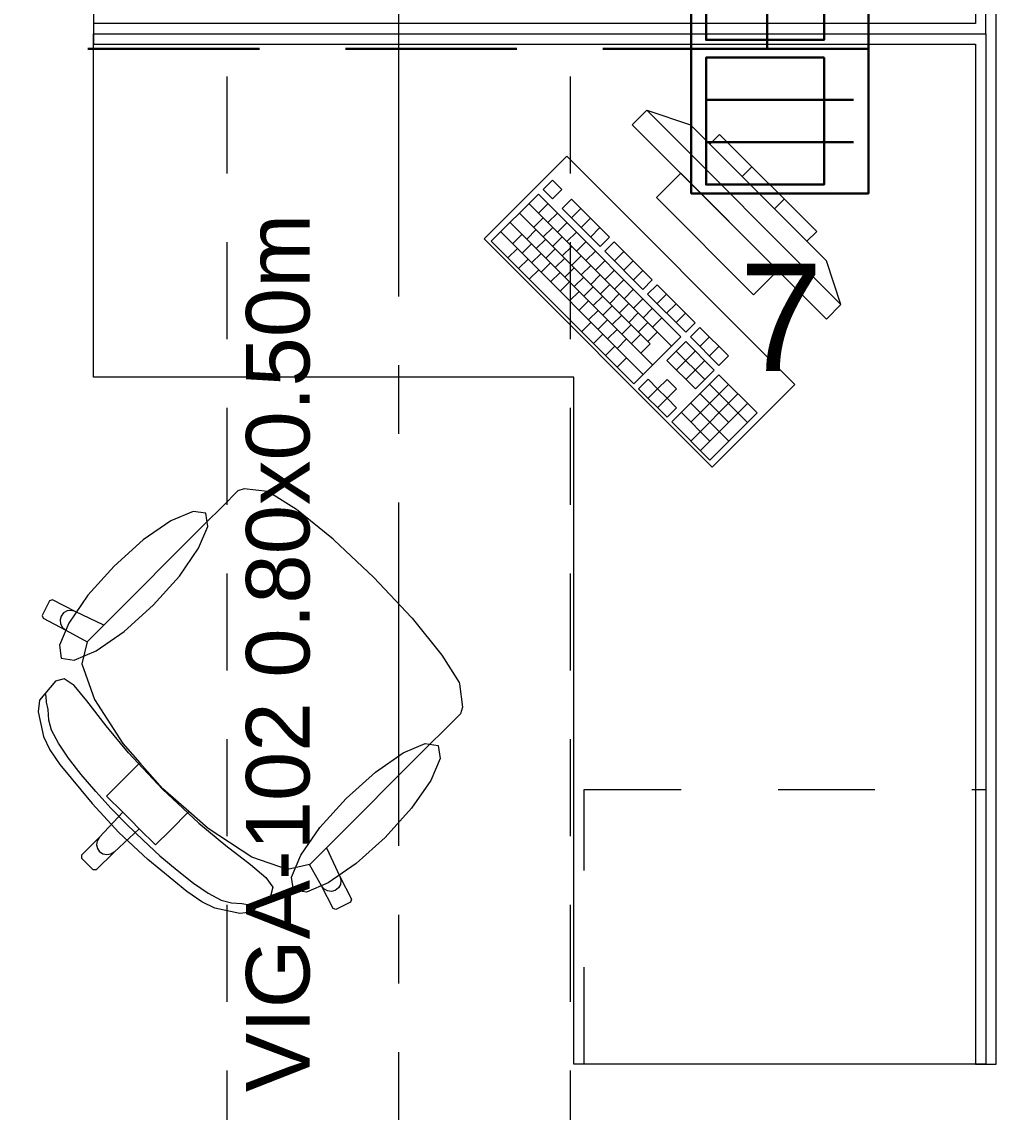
# Model space of a CAD drawing. Header units: inches. Extents: x -19 to 5698, y -728 to 92.
# Drawn here: x 300.271 to 301.69, y 8.262 to 9.85 of the extents above; entities that cross this region are included whole.
import ezdxf

# ---------------------------------------------------------------- set-up
doc = ezdxf.new("R2010")
doc.units = ezdxf.units.IN
doc.header["$MEASUREMENT"] = 0
for name, pattern in [('HIDDEN', [0.375, 0.25, -0.125]), ('Hidden Line', [0.195611, 0.141111, -0.0545]), ('Punto & Raya', [0.65, 0.5, -0.075, 0, -0.075]), ('Rayas', [0.282222, 0.141111, -0.141111])]:
    doc.linetypes.add(name, pattern=pattern)
doc.layers.get('0').update_dxf_attribs({"color": 61})
doc.layers.add('00 conduct tomacorr', color=120, linetype='HIDDEN', lineweight=30)
doc.layers.add('00 IE LUZ EMERGENCIA', color=253, linetype='Continuous', lineweight=0)
for name, color, linetype in [('02 _ ARQ _ ALB _ Ejes Generales', 251, 'Continuous'), ('08 _ STR _ EXT _ 09 Vigas', 251, 'Continuous'), ('Interior - Mobiliario', 7, 'Continuous'), ('Notas - Etiquetas', 7, 'Continuous')]:
    doc.layers.add(name, color=color, linetype=linetype)
doc.styles.add('Annotative', font='arial.ttf')
doc.styles.add('Estilo_Generado_4', font='swisse.ttf')

# ---------------------------------------------------------------- blocks, each defined once
blk = doc.blocks.new('CAJA POP UP 6 MODULOS')
at = {"layer": '00 conduct tomacorr', "linetype": 'Continuous'}
for p, q in [((-0.095, -0.165), (-0.095, -0.0151)), ((-0.052, -0.165), (-0.052, -0.0151)), ((0.052, -0.165), (0.052, -0.0151)), ((0.095, -0.165), (0.095, -0.0151)), ((0, -0.165), (0, -0.18))]:
    blk.add_line(p, q, dxfattribs=at)
for points in [[(-0.147, 0), (0.147, 0), (0.147, -0.18), (-0.147, -0.18)], [(0, 0), (0.147, 0), (0.147, -0.18), (0, -0.18)]]:
    blk.add_lwpolyline(points, close=True, dxfattribs=at)
for points in [[(-0.138, -0.045), (-0.009, -0.045), (-0.009, -0.165), (-0.138, -0.165), (-0.138, -0.045)], [(0.009, -0.045), (0.138, -0.045), (0.138, -0.165), (0.009, -0.165), (0.009, -0.045)]]:
    blk.add_lwpolyline(points, dxfattribs=at)
at = {"color": 1, "insert": (-0.1807, -0.168), "char_height": 0.05, "attachment_point": 1, "rotation": 180}
blk.add_mtext_dynamic_manual_height_columns('{\\fVerdana|b0|i0|c0|p34;2T}', width=0.000481, gutter_width=0.1561, heights=[0], dxfattribs=at)

msp = doc.modelspace()

# ---------------------------------------------------------------- linework, layer by layer
at = {"layer": '00 conduct tomacorr'}
for p, q in [((301.3566, 13.7856, -0.0007), (301.3566, 9.8105, -0.0007)), ((301.3673, 9.8105, -0.0007), (287.3985, 9.8105, -0.0007))]:
    msp.add_line(p, q, dxfattribs=at)
at = {"layer": '02 _ ARQ _ ALB _ Ejes Generales', "color": 251, "linetype": 'Punto & Raya', "lineweight": 13, "true_color": 0x636466}
msp.add_line((300.82, 3.05), (300.82, 44.9), dxfattribs=at)
at = {"layer": '08 _ STR _ EXT _ 09 Vigas', "color": 251, "linetype": 'Hidden Line', "lineweight": 13, "true_color": 0x636466}
for p, q in [((300.57, 7.7), (300.57, 16.9)), ((301.07, 7.7), (301.07, 16.9))]:
    msp.add_line(p, q, dxfattribs=at)
at = {"layer": 'Interior - Mobiliario', "color": 175, "linetype": 'Continuous', "lineweight": 13}
for p, q in [((301.6603, 11.3323), (301.6603, 9.8473)), ((301.6903, 9.8473), (301.6903, 11.3323)), ((300.3753, 9.8473), (300.3753, 9.8173)), ((301.6603, 9.8473), (300.3753, 9.8473)), ((301.6903, 9.8173), (301.6903, 9.8473)), ((300.3753, 9.8173), (301.6603, 9.8173)), ((301.6603, 9.8173), (301.6603, 8.3323)), ((301.6903, 8.3323), (301.6903, 9.8173)), ((301.1814, 9.7212), (301.1602, 9.7)), ((301.4642, 9.4383), (301.1814, 9.7212)), ((301.1814, 9.7212), (301.245, 9.7)), ((301.1602, 9.7), (301.443, 9.4171)), ((301.245, 9.7), (301.443, 9.502)), ((301.2874, 9.6858), (301.2733, 9.6717)), ((301.4289, 9.5444), (301.2874, 9.6858)), ((301.2733, 9.6717), (301.4147, 9.5303)), ((301.3204, 9.6245), (301.3346, 9.6387)), ((301.044, 9.6194), (301.0303, 9.6057)), ((301.0578, 9.6056), (301.044, 9.6194)), ((301.2309, 9.6293), (301.1955, 9.5939)), ((301.3723, 9.4878), (301.2309, 9.6293)), ((301.0303, 9.6057), (301.0441, 9.5919)), ((301.0441, 9.5919), (301.0578, 9.6056)), ((301.0234, 9.5989), (300.9548, 9.5303)), ((301.2311, 9.3912), (301.0234, 9.5989)), ((301.0717, 9.5917), (301.058, 9.578)), ((301.1271, 9.5364), (301.0717, 9.5917)), ((301.1955, 9.5939), (301.3369, 9.4525)), ((301.3676, 9.5774), (301.3817, 9.5915)), ((300.996, 9.5714), (301.1864, 9.381)), ((301.0097, 9.5852), (301.2174, 9.3774)), ((301.0235, 9.5713), (301.0373, 9.585)), ((301.058, 9.578), (301.1134, 9.5226)), ((301.0718, 9.5642), (301.0855, 9.5779)), ((300.9823, 9.5577), (301.19, 9.35)), ((301.0168, 9.5507), (301.0305, 9.5644)), ((301.0374, 9.5575), (301.0511, 9.5712)), ((301.0512, 9.5436), (301.065, 9.5573)), ((301.0857, 9.5503), (301.0994, 9.564)), ((300.9686, 9.544), (301.1763, 9.3363)), ((300.9859, 9.5267), (300.9996, 9.5404)), ((301.0065, 9.5335), (301.0202, 9.5472)), ((301.0306, 9.5368), (301.0443, 9.5505)), ((301.0651, 9.5298), (301.0788, 9.5435)), ((301.0995, 9.5365), (301.1132, 9.5502)), ((301.4147, 9.5303), (301.4289, 9.5444)), ((300.9548, 9.5303), (301.1626, 9.3226)), ((300.9997, 9.5129), (301.0134, 9.5266)), ((301.0203, 9.5196), (301.0341, 9.5334)), ((301.0444, 9.523), (301.0582, 9.5367)), ((301.0789, 9.5159), (301.0926, 9.5296)), ((301.1134, 9.5226), (301.1271, 9.5364)), ((301.134, 9.5294), (301.1203, 9.5157)), ((301.1894, 9.474), (301.134, 9.5294)), ((300.9791, 9.5061), (300.9928, 9.5198)), ((301.0136, 9.499), (301.0273, 9.5127)), ((301.0342, 9.5058), (301.0479, 9.5195)), ((301.0583, 9.5091), (301.072, 9.5228)), ((301.0721, 9.4953), (301.0859, 9.509)), ((301.0928, 9.5021), (301.1065, 9.5158)), ((301.1203, 9.5157), (301.1757, 9.4603)), ((301.1341, 9.5019), (301.1478, 9.5156)), ((300.9947, 9.4905), (301.0084, 9.5042)), ((301.0274, 9.4852), (301.0411, 9.4989)), ((301.048, 9.492), (301.0618, 9.5057)), ((301.086, 9.4814), (301.0997, 9.4951)), ((301.1066, 9.4882), (301.1203, 9.5019)), ((301.148, 9.488), (301.1617, 9.5017)), ((301.4642, 9.4383), (301.443, 9.502)), ((301.0102, 9.4749), (301.0239, 9.4886)), ((301.0413, 9.4713), (301.055, 9.485)), ((301.0619, 9.4781), (301.0756, 9.4918)), ((301.0757, 9.4643), (301.0895, 9.478)), ((301.0998, 9.4676), (301.1136, 9.4813)), ((301.1205, 9.4744), (301.1342, 9.4881)), ((301.1618, 9.4742), (301.1755, 9.4879)), ((301.3369, 9.4525), (301.3723, 9.4878)), ((301.0551, 9.4575), (301.0688, 9.4712)), ((301.0896, 9.4504), (301.1033, 9.4641)), ((301.1137, 9.4537), (301.1274, 9.4675)), ((301.1343, 9.4605), (301.148, 9.4742)), ((301.1482, 9.4467), (301.1619, 9.4604)), ((301.1757, 9.4603), (301.1894, 9.474)), ((301.1963, 9.4671), (301.1826, 9.4534)), ((301.2517, 9.4117), (301.1963, 9.4671)), ((301.0689, 9.4436), (301.0827, 9.4573)), ((301.1034, 9.4366), (301.1171, 9.4503)), ((301.1275, 9.4399), (301.1412, 9.4536)), ((301.162, 9.4328), (301.1757, 9.4465)), ((301.1826, 9.4534), (301.238, 9.398)), ((301.1964, 9.4396), (301.2102, 9.4533)), ((301.0828, 9.4298), (301.0965, 9.4435)), ((301.0966, 9.4159), (301.1104, 9.4296)), ((301.1173, 9.4227), (301.131, 9.4364)), ((301.1414, 9.426), (301.1551, 9.4398)), ((301.1759, 9.419), (301.1896, 9.4327)), ((301.2103, 9.4257), (301.224, 9.4394)), ((301.443, 9.4171), (301.4642, 9.4383)), ((301.1105, 9.4021), (301.1242, 9.4158)), ((301.1311, 9.4089), (301.1448, 9.4226)), ((301.1552, 9.4122), (301.1689, 9.4259)), ((301.1897, 9.4051), (301.2034, 9.4189)), ((301.2241, 9.4119), (301.2378, 9.4256)), ((301.0864, 9.3987), (301.1001, 9.4125)), ((301.1243, 9.3882), (301.1381, 9.4019)), ((301.145, 9.395), (301.1587, 9.4087)), ((301.1691, 9.3983), (301.1828, 9.4121)), ((301.1829, 9.3845), (301.1966, 9.3982)), ((301.238, 9.398), (301.2517, 9.4117)), ((301.2586, 9.4048), (301.2449, 9.3911)), ((301.3002, 9.3633), (301.2586, 9.4048)), ((301.1037, 9.3814), (301.1174, 9.3952)), ((301.1382, 9.3744), (301.1519, 9.3881)), ((301.1588, 9.3812), (301.1725, 9.3949)), ((301.1626, 9.3226), (301.2311, 9.3912)), ((301.1727, 9.3673), (301.1864, 9.381)), ((301.238, 9.3842), (301.2106, 9.3568)), ((301.2796, 9.3427), (301.238, 9.3842)), ((301.2449, 9.3911), (301.2864, 9.3495)), ((301.2588, 9.3772), (301.2725, 9.391)), ((301.121, 9.3641), (301.1347, 9.3778)), ((301.2243, 9.3705), (301.2659, 9.329)), ((301.2245, 9.343), (301.2519, 9.3704)), ((301.2726, 9.3634), (301.2863, 9.3771)), ((301.1383, 9.3468), (301.152, 9.3605)), ((301.2106, 9.3568), (301.2522, 9.3153)), ((301.2383, 9.3291), (301.2657, 9.3565)), ((301.2864, 9.3495), (301.3002, 9.3633)), ((301.2865, 9.3358), (301.2179, 9.2672)), ((301.2522, 9.3153), (301.2796, 9.3427)), ((301.3419, 9.2804), (301.2865, 9.3358)), ((301.1832, 9.3294), (301.1695, 9.3157)), ((301.197, 9.3155), (301.1832, 9.3294)), ((301.2108, 9.3292), (301.197, 9.3155)), ((301.2246, 9.3154), (301.2108, 9.3292)), ((301.2455, 9.2671), (301.3004, 9.3219)), ((301.2728, 9.3221), (301.3282, 9.2667)), ((301.1695, 9.3157), (301.211, 9.2741)), ((301.1833, 9.3018), (301.197, 9.3155)), ((301.197, 9.3155), (301.2109, 9.3017)), ((301.1972, 9.288), (301.2109, 9.3017)), ((301.2109, 9.3017), (301.2246, 9.3154)), ((301.2247, 9.2878), (301.2109, 9.3017)), ((301.2456, 9.2395), (301.3142, 9.3081)), ((301.2591, 9.3083), (301.3006, 9.2668)), ((301.211, 9.2741), (301.2247, 9.2878)), ((301.2454, 9.2946), (301.3008, 9.2392)), ((301.2595, 9.2257), (301.3281, 9.2942)), ((301.2317, 9.2809), (301.2732, 9.2394)), ((301.2733, 9.2118), (301.3419, 9.2804)), ((301.2179, 9.2672), (301.2733, 9.2118)), ((300.5857, 9.1669), (300.5637, 9.1449)), ((300.595, 9.1698), (300.5857, 9.1669)), ((300.6289, 9.1658), (300.595, 9.1698)), ((300.631, 9.1649), (300.6289, 9.1658)), ((300.6711, 9.14), (300.631, 9.1649)), ((300.5637, 9.1449), (300.5382, 9.1194)), ((300.7247, 9.0964), (300.6711, 9.14)), ((300.5382, 9.1194), (300.3904, 8.9716)), ((300.7256, 9.0957), (300.7247, 9.0964)), ((300.7839, 9.0409), (300.7256, 9.0957)), ((300.7839, 9.0409), (300.8387, 8.9825)), ((300.3115, 9.0068), (300.3006, 8.9855)), ((300.3155, 9.0081), (300.3115, 9.0068)), ((300.3486, 8.9912), (300.3155, 9.0081)), ((300.3006, 8.9855), (300.302, 8.9814)), ((300.3284, 8.9847), (300.3269, 8.979)), ((300.332, 8.9893), (300.3284, 8.9847)), ((300.3371, 8.9921), (300.332, 8.9893)), ((300.343, 8.9928), (300.3371, 8.9921)), ((300.3486, 8.9912), (300.343, 8.9928)), ((300.3904, 8.9716), (300.3486, 8.9912)), ((300.302, 8.9814), (300.3351, 8.9644)), ((300.3269, 8.979), (300.3276, 8.9732)), ((300.3276, 8.9732), (300.3305, 8.9681)), ((300.3661, 8.9473), (300.3904, 8.9716)), ((300.8387, 8.9825), (300.8394, 8.9817)), ((300.8394, 8.9817), (300.883, 8.928)), ((300.3305, 8.9681), (300.3351, 8.9644)), ((300.3351, 8.9644), (300.3661, 8.9471)), ((300.3661, 8.9471), (300.3586, 8.9152)), ((300.3661, 8.9473), (300.3661, 8.9471)), ((300.883, 8.928), (300.9079, 8.888)), ((300.3586, 8.9152), (300.377, 8.8632)), ((300.32, 8.8901), (300.2968, 8.8622)), ((300.3329, 8.8935), (300.32, 8.8901)), ((300.3472, 8.8834), (300.3329, 8.8935)), ((300.3659, 8.8612), (300.3472, 8.8834)), ((300.9079, 8.888), (300.9088, 8.8859)), ((300.9088, 8.8859), (300.9128, 8.8519)), ((300.2968, 8.8622), (300.2949, 8.8454)), ((300.3064, 8.8675), (300.3056, 8.872)), ((300.3072, 8.8594), (300.3064, 8.8675)), ((300.3093, 8.8487), (300.3072, 8.8594)), ((300.3938, 8.825), (300.3659, 8.8612)), ((300.377, 8.8632), (300.4183, 8.7994)), ((300.2949, 8.8454), (300.3027, 8.8093)), ((300.3104, 8.8333), (300.3093, 8.8487)), ((300.9099, 8.8426), (300.888, 8.8207)), ((300.9128, 8.8519), (300.9099, 8.8426)), ((300.3143, 8.8185), (300.3104, 8.8333)), ((300.3243, 8.7997), (300.3143, 8.8185)), ((300.4265, 8.7857), (300.3938, 8.825)), ((300.888, 8.8207), (300.8625, 8.7952)), ((300.3027, 8.8093), (300.3117, 8.7901)), ((300.3391, 8.7779), (300.3243, 8.7997)), ((300.4183, 8.7994), (300.4431, 8.7712)), ((300.8625, 8.7952), (300.7146, 8.6473)), ((300.3117, 8.7901), (300.3266, 8.7684)), ((300.3577, 8.754), (300.3391, 8.7779)), ((300.476, 8.7329), (300.4265, 8.7857)), ((300.3266, 8.7684), (300.3734, 8.7117)), ((300.4431, 8.7712), (300.4157, 8.7439)), ((300.4431, 8.7712), (300.4764, 8.7334)), ((300.3789, 8.7293), (300.3577, 8.754)), ((300.4157, 8.7439), (300.3946, 8.7227)), ((300.476, 8.7329), (300.5287, 8.6834)), ((300.5143, 8.7001), (300.4764, 8.7334)), ((300.4014, 8.7047), (300.3789, 8.7293)), ((300.3946, 8.7227), (300.4182, 8.6991)), ((300.3734, 8.7117), (300.4125, 8.6695)), ((300.4182, 8.6991), (300.3842, 8.6626)), ((300.4242, 8.6812), (300.4014, 8.7047)), ((300.4182, 8.6991), (300.4302, 8.6871)), ((300.5143, 8.7001), (300.4869, 8.6727)), ((300.5424, 8.6753), (300.5143, 8.7001)), ((300.4421, 8.6752), (300.4302, 8.6871)), ((300.5287, 8.6834), (300.568, 8.6507)), ((300.4421, 8.6752), (300.4056, 8.6412)), ((300.4547, 8.6304), (300.4125, 8.6695)), ((300.4242, 8.6812), (300.4477, 8.6584)), ((300.4657, 8.6516), (300.4421, 8.6752)), ((300.4869, 8.6727), (300.4657, 8.6516)), ((300.6062, 8.6339), (300.5424, 8.6753)), ((300.3842, 8.6626), (300.3581, 8.6365)), ((300.381, 8.6577), (300.3799, 8.6519)), ((300.3799, 8.6519), (300.3811, 8.6462)), ((300.3842, 8.6626), (300.381, 8.6577)), ((300.4477, 8.6584), (300.4723, 8.6358)), ((300.3581, 8.6365), (300.3582, 8.6322)), ((300.4056, 8.6412), (300.3795, 8.6151)), ((300.3811, 8.6462), (300.3843, 8.6413)), ((300.3892, 8.638), (300.3843, 8.6413)), ((300.395, 8.6369), (300.3892, 8.638)), ((300.4007, 8.638), (300.395, 8.6369)), ((300.4056, 8.6412), (300.4007, 8.638)), ((300.4723, 8.6358), (300.4971, 8.6147)), ((300.568, 8.6507), (300.6042, 8.6228)), ((300.6904, 8.6231), (300.7146, 8.6473)), ((300.7146, 8.6473), (300.7342, 8.6056)), ((300.3582, 8.6322), (300.3667, 8.6237)), ((300.3752, 8.6151), (300.3667, 8.6237)), ((300.5114, 8.5835), (300.4547, 8.6304)), ((300.6042, 8.6228), (300.6265, 8.6042)), ((300.6582, 8.6156), (300.6062, 8.6339)), ((300.6902, 8.6231), (300.6582, 8.6156)), ((300.6904, 8.6231), (300.6902, 8.6231)), ((300.7075, 8.592), (300.6902, 8.6231)), ((300.3795, 8.6151), (300.3752, 8.6151)), ((300.4971, 8.6147), (300.5209, 8.5961)), ((300.6265, 8.6042), (300.6365, 8.5899)), ((300.7342, 8.6056), (300.7358, 8.5999)), ((300.7342, 8.6056), (300.7512, 8.5725)), ((300.5209, 8.5961), (300.5427, 8.5812)), ((300.6365, 8.5899), (300.6331, 8.577)), ((300.7111, 8.5874), (300.7075, 8.592)), ((300.7245, 8.5589), (300.7075, 8.592)), ((300.7163, 8.5845), (300.7111, 8.5874)), ((300.7323, 8.589), (300.7277, 8.5854)), ((300.7351, 8.5941), (300.7323, 8.589)), ((300.7358, 8.5999), (300.7351, 8.5941)), ((300.5331, 8.5686), (300.5114, 8.5835)), ((300.5427, 8.5812), (300.5616, 8.5713)), ((300.6331, 8.577), (300.6052, 8.5538)), ((300.7221, 8.5838), (300.7163, 8.5845)), ((300.7277, 8.5854), (300.7221, 8.5838)), ((300.7512, 8.5725), (300.7499, 8.5684)), ((300.5523, 8.5596), (300.5331, 8.5686)), ((300.5885, 8.5519), (300.5523, 8.5596)), ((300.5616, 8.5713), (300.5763, 8.5674)), ((300.5763, 8.5674), (300.5917, 8.5662)), ((300.5917, 8.5662), (300.6025, 8.5642)), ((300.6025, 8.5642), (300.6105, 8.5634)), ((300.6105, 8.5634), (300.615, 8.5626)), ((300.7285, 8.5576), (300.7245, 8.5589)), ((300.7499, 8.5684), (300.7285, 8.5576)), ((300.6052, 8.5538), (300.5885, 8.5519)), ((301.6603, 8.3323), (301.6903, 8.3323))]:
    msp.add_line(p, q, dxfattribs=at)
at = {"layer": 'Interior - Mobiliario', "color": 175, "linetype": 'Rayas', "lineweight": 13}
for p, q in [((301.0903, 8.3323), (301.0903, 8.7323)), ((301.0903, 8.7323), (301.6753, 8.7323))]:
    msp.add_line(p, q, dxfattribs=at)
at = {"layer": 'Interior - Mobiliario', "color": 175, "linetype": 'Continuous', "lineweight": 13, "flags": 128}
for points in [[(301.6753, 9.8323), (301.6753, 11.3323), (301.0753, 11.3323), (301.0753, 10.3323), (300.3753, 10.3323), (300.3753, 9.8323)], [(301.6753, 9.8323), (301.6753, 8.3323), (301.0753, 8.3323), (301.0753, 9.3323), (300.3753, 9.3323), (300.3753, 9.8323)], [(301.0647, 9.654), (300.9445, 9.5338), (301.2768, 9.2015), (301.397, 9.3217)], [(300.4055, 9.0574), (300.3673, 9.0149), (300.3393, 8.9745), (300.3257, 8.9424), (300.3286, 8.9235), (300.3475, 8.9207), (300.3795, 8.9343), (300.4199, 8.9623), (300.4624, 9.0004), (300.5005, 9.0429), (300.5286, 9.0833), (300.5422, 9.1153), (300.5393, 9.1343), (300.5204, 9.1371), (300.4883, 9.1235), (300.4479, 9.0955)], [(300.8004, 8.6624), (300.7579, 8.6243), (300.7175, 8.5963), (300.6855, 8.5826), (300.6666, 8.5855), (300.6637, 8.6044), (300.6773, 8.6365), (300.7053, 8.6769), (300.7435, 8.7193), (300.786, 8.7575), (300.8263, 8.7855), (300.8584, 8.7991), (300.8773, 8.7963), (300.8802, 8.7773), (300.8666, 8.7453), (300.8385, 8.7049)]]:
    msp.add_lwpolyline(points, close=True, dxfattribs=at)

# ---------------------------------------------------------------- block references
at = {"layer": '00 conduct tomacorr', "xscale": 1.432830642179531, "yscale": 1.432830642179531, "zscale": 1.432830642179531, "rotation": 269.9999999999999}
msp.add_blockref('CAJA POP UP 6 MODULOS', (301.5041, 9.8105, -0.0007), dxfattribs=at)

# ---------------------------------------------------------------- texts
at = {"layer": '00 IE LUZ EMERGENCIA', "style": 'Annotative'}
msp.add_attdef('7', (301.3163, 9.3414, -0.0007), '', height=0.1562, dxfattribs=at)
at = {"layer": 'Notas - Etiquetas', "color": 171, "linetype": 'Continuous', "lineweight": 13, "insert": (300.5976, 8.2917), "char_height": 0.0925, "attachment_point": 1, "rotation": 90, "style": 'Estilo_Generado_4'}
msp.add_mtext('\\A1;{\\pql;\\fSwis721 Ex BT|b0|i0|c0|p34;VIGA-102\\fSwis721 Ex BT|b0|i0|c0|p34; \\fSwis721 Ex BT|b0|i0|c0|p34;0.80\\fSwis721 Ex BT|b0|i0|c0|p34;x\\fSwis721 Ex BT|b0|i0|c0|p34;0.50\\fSwis721 Ex BT|b0|i0|c0|p34;m}', dxfattribs=at)

doc.saveas('drawing.dxf')
